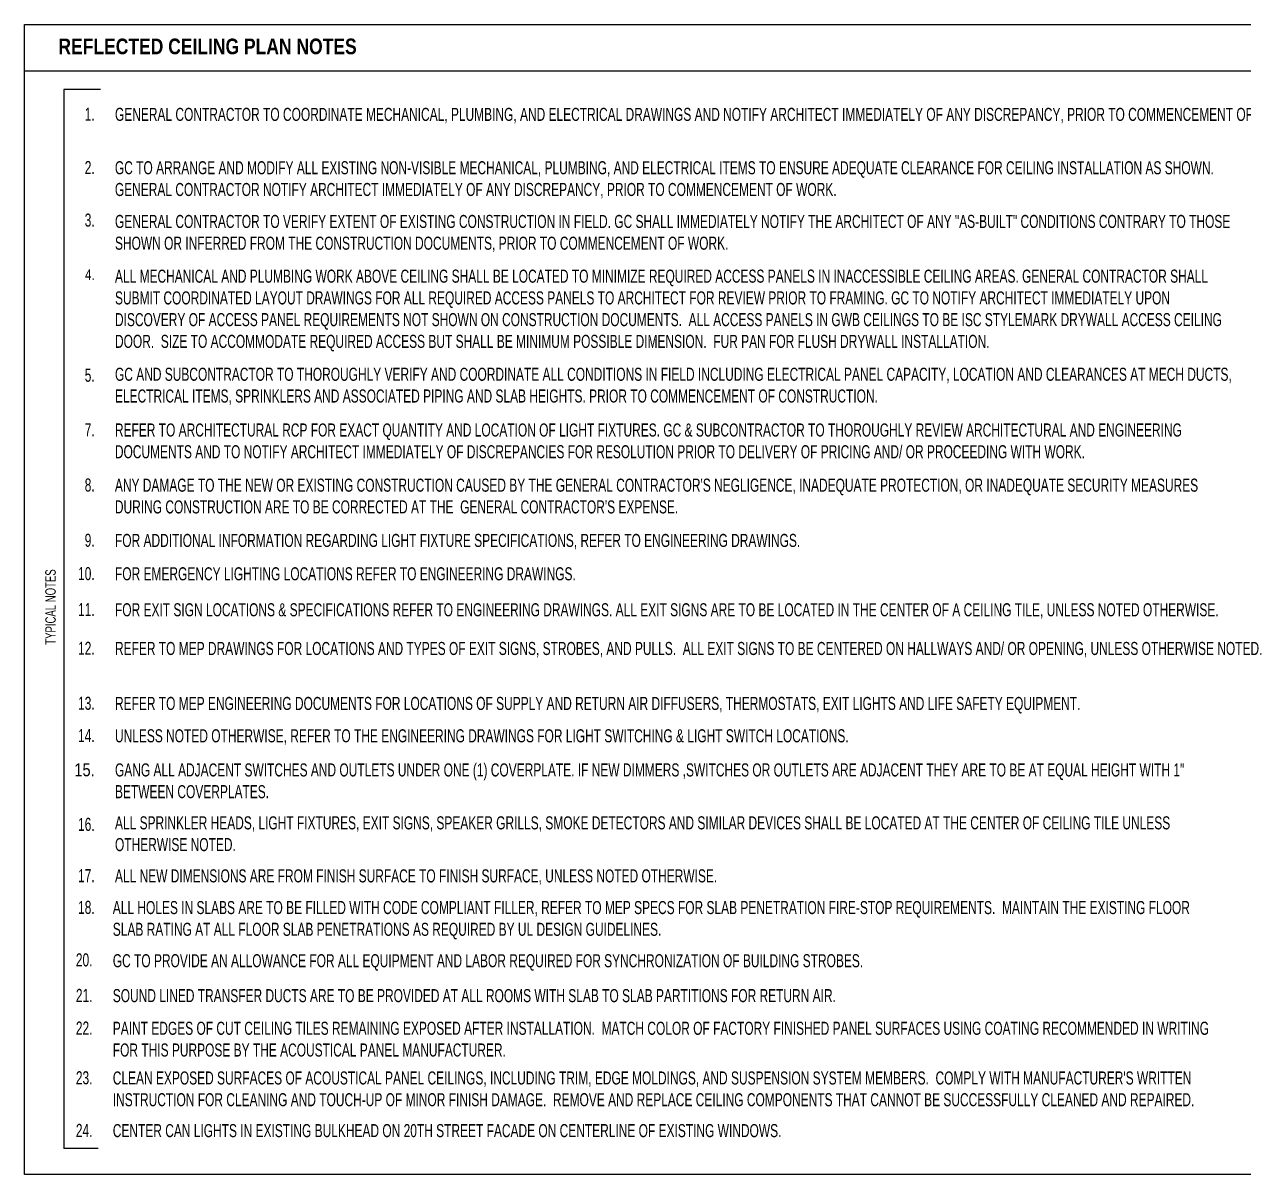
# Model space of a CAD drawing. Header units: inches. Extents: x 0 to 2749, y -325 to 813.
# Drawn here: x 0 to 935, y -69 to 813 of the extents above; entities that cross this region are included whole.
import ezdxf

# ---------------------------------------------------------------- set-up
doc = ezdxf.new("R2010")
doc.units = ezdxf.units.IN
doc.header["$LTSCALE"] = 96
doc.header["$MEASUREMENT"] = 0
doc.layers.add('A-Anno-Clng', color=7, linetype='Continuous')
doc.layers.add('A-Anno-Flor', color=7, linetype='Continuous')
doc.styles.add('OTJ_Title1', font='arialbd.ttf')
doc.styles.add('XFINE_1-8', font='ARIALN.TTF', dxfattribs={"width": 0.8, "height": 10})

msp = doc.modelspace()

# ---------------------------------------------------------------- linework, layer by layer
at = {"layer": 'A-Anno-Clng'}
for p, q in [((30.25, 763.3), (30.25, -48.97)), ((58.37, 763.3), (30.25, 763.3)), ((56.7, -48.97), (30.25, -48.97))]:
    msp.add_line(p, q, dxfattribs=at)
at = {"layer": 'A-Anno-Clng', "color": 5}
for points in [[(0, 813.19), (944.77, 813.19), (944.77, 777.19), (0, 777.19)], [(2748.18, -69), (0, -69), (0, 813.19), (2748.18, 813.19)]]:
    msp.add_lwpolyline(points, close=True, dxfattribs=at)

# ---------------------------------------------------------------- texts
at = {"layer": 'A-Anno-Clng', "style": 'OTJ_Title1', "width": 0.8}
msp.add_text('REFLECTED CEILING PLAN NOTES', height=12, dxfattribs=at).set_placement((26.08, 790.3))
at = {"layer": 'A-Anno-Clng', "char_height": 10, "attachment_point": 1, "style": 'XFINE_1-8'}
for s, insert, width in [('ALL MECHANICAL AND PLUMBING WORK ABOVE CEILING SHALL BE LOCATED TO MINIMIZE REQUIRED ACCESS PANELS IN INACCESSIBLE CEILING AREAS. GENERAL CONTRACTOR SHALL SUBMIT COORDINATED LAYOUT DRAWINGS FOR ALL REQUIRED ACCESS PANELS TO ARCHITECT FOR REVIEW PRIOR TO FRAMING. GC TO NOTIFY ARCHITECT IMMEDIATELY UPON DISCOVERY OF ACCESS PANEL REQUIREMENTS NOT SHOWN ON CONSTRUCTION DOCUMENTS.  ALL ACCESS PANELS IN GWB CEILINGS TO BE ISC STYLEMARK DRYWALL ACCESS CEILING DOOR.  SIZE TO ACCOMMODATE REQUIRED ACCESS BUT SHALL BE MINIMUM POSSIBLE DIMENSION.  FUR PAN FOR FLUSH DRYWALL INSTALLATION. ', (69.47, 625.08), 856.3698), ('GC AND SUBCONTRACTOR TO THOROUGHLY VERIFY AND COORDINATE ALL CONDITIONS IN FIELD INCLUDING ELECTRICAL PANEL CAPACITY, LOCATION AND CLEARANCES AT MECH DUCTS, ELECTRICAL ITEMS, SPRINKLERS AND ASSOCIATED PIPING AND SLAB HEIGHTS. PRIOR TO COMMENCEMENT OF CONSTRUCTION. ', (69.47, 549.84), 856.3698), ('REFER TO ARCHITECTURAL RCP FOR EXACT QUANTITY AND LOCATION OF LIGHT FIXTURES. GC & SUBCONTRACTOR TO THOROUGHLY REVIEW ARCHITECTURAL AND ENGINEERING DOCUMENTS AND TO NOTIFY ARCHITECT IMMEDIATELY OF DISCREPANCIES FOR RESOLUTION PRIOR TO DELIVERY OF PRICING AND/ OR PROCEEDING WITH WORK.', (69.41, 507.09), 856.4228), ('FOR ADDITIONAL INFORMATION REGARDING LIGHT FIXTURE SPECIFICATIONS, REFER TO ENGINEERING DRAWINGS.', (69.47, 422.39), 856.3698), ('FOR EMERGENCY LIGHTING LOCATIONS REFER TO ENGINEERING DRAWINGS.', (69.47, 396.8), 670.9636), ('FOR EXIT SIGN LOCATIONS & SPECIFICATIONS REFER TO ENGINEERING DRAWINGS. ALL EXIT SIGNS ARE TO BE LOCATED IN THE CENTER OF A CEILING TILE, UNLESS NOTED OTHERWISE.', (69.47, 369.21), 856.3698), ('REFER TO MEP DRAWINGS FOR LOCATIONS AND TYPES OF EXIT SIGNS, STROBES, AND PULLS.  ALL EXIT SIGNS TO BE CENTERED ON HALLWAYS AND/ OR OPENING, UNLESS OTHERWISE NOTED.', (69.47, 339.52), 840.091), ('REFER TO MEP ENGINEERING DOCUMENTS FOR LOCATIONS OF SUPPLY AND RETURN AIR DIFFUSERS, THERMOSTATS, EXIT LIGHTS AND LIFE SAFETY EQUIPMENT.', (69.47, 297.37), 840.091), ('UNLESS NOTED OTHERWISE, REFER TO THE ENGINEERING DRAWINGS FOR LIGHT SWITCHING & LIGHT SWITCH LOCATIONS.', (69.47, 272.55), 840.091), ('GANG ALL ADJACENT SWITCHES AND OUTLETS UNDER ONE (1) COVERPLATE. IF NEW DIMMERS ,SWITCHES OR OUTLETS ARE ADJACENT THEY ARE TO BE AT EQUAL HEIGHT WITH 1" BETWEEN COVERPLATES.', (69.47, 246.38), 840.091), ('ALL SPRINKLER HEADS, LIGHT FIXTURES, EXIT SIGNS, SPEAKER GRILLS, SMOKE DETECTORS AND SIMILAR DEVICES SHALL BE LOCATED AT THE CENTER OF CEILING TILE UNLESS OTHERWISE NOTED.', (69.47, 205.79), 840.091), ('GC TO PROVIDE AN ALLOWANCE FOR ALL EQUIPMENT AND LABOR REQUIRED FOR SYNCHRONIZATION OF BUILDING STROBES.', (67.79, 100.06), 840.091)]:
    msp.add_mtext(s, dxfattribs=dict(at, insert=insert, width=width))
at = {"layer": 'A-Anno-Clng', "insert": (16.03, 366.33), "char_height": 8, "width": 110.1713, "attachment_point": 2, "rotation": 90, "style": 'XFINE_1-8'}
msp.add_mtext('TYPICAL NOTES', dxfattribs=at)
at = {"layer": 'A-Anno-Flor', "style": 'XFINE_1-8'}
for s, insert, char_height, width, attachment_point in [('1.', (53.9, 749.32), 10, 5.5467, 3), ('GENERAL CONTRACTOR TO COORDINATE MECHANICAL, PLUMBING, AND ELECTRICAL DRAWINGS AND NOTIFY ARCHITECT IMMEDIATELY OF ANY DISCREPANCY, PRIOR TO COMMENCEMENT OF WORK.', (69.47, 749.17), 10, 856.3698, 1), ('2.', (53.9, 708.37), 10, 5.5467, 3), ('GC TO ARRANGE AND MODIFY ALL EXISTING NON-VISIBLE MECHANICAL, PLUMBING, AND ELECTRICAL ITEMS TO ENSURE ADEQUATE CLEARANCE FOR CEILING INSTALLATION AS SHOWN.  GENERAL CONTRACTOR NOTIFY ARCHITECT IMMEDIATELY OF ANY DISCREPANCY, PRIOR TO COMMENCEMENT OF WORK.', (69.41, 708.23), 10, 856.4228, 1), ('3.', (53.9, 668.09), 10, 5.5467, 3), ('GENERAL CONTRACTOR TO VERIFY EXTENT OF EXISTING CONSTRUCTION IN FIELD. GC SHALL IMMEDIATELY NOTIFY THE ARCHITECT OF ANY "AS-BUILT" CONDITIONS CONTRARY TO THOSE SHOWN OR INFERRED FROM THE CONSTRUCTION DOCUMENTS, PRIOR TO COMMENCEMENT OF WORK.', (69.47, 667.04), 10, 856.3698, 1), ('{\\fArial|b0|i0|c0|p34;4.}', (53.9, 625.22), 8, 5.5467, 3), ('5.', (53.9, 549.12), 10, 5.5467, 3), ('7.', (53.9, 507.23), 10, 5.5467, 3), ('8.', (53.9, 464.92), 10, 5.5467, 3), ("ANY DAMAGE TO THE NEW OR EXISTING CONSTRUCTION CAUSED BY THE GENERAL CONTRACTOR'S NEGLIGENCE, INADEQUATE PROTECTION, OR INADEQUATE SECURITY MEASURES DURING CONSTRUCTION ARE TO BE CORRECTED AT THE  GENERAL CONTRACTOR'S EXPENSE.", (69.41, 464.78), 10, 856.4228, 1), ('9.', (53.9, 422.54), 10, 5.5467, 3), ('10.', (53.9, 396.94), 10, 5.5467, 3), ('11.', (53.9, 369.35), 10, 5.5467, 3), ('12.', (53.9, 339.66), 10, 5.5467, 3), ('13.', (53.9, 297.51), 10, 5.5467, 3), ('14.', (53.9, 272.69), 10, 5.5467, 3), ('{\\fArial|b0|i0|c0|p34;15.}', (53.9, 246.52), 10, 5.5467, 3), ('16.', (53.9, 204.63), 10, 5.5467, 3), ('17.', (53.9, 165.28), 10, 5.5467, 3), ('ALL NEW DIMENSIONS ARE FROM FINISH SURFACE TO FINISH SURFACE, UNLESS NOTED OTHERWISE.', (69.47, 165.13), 10, 654.6849, 1), ('18.', (53.9, 140.96), 10, 5.5467, 3), ('ALL HOLES IN SLABS ARE TO BE FILLED WITH CODE COMPLIANT FILLER, REFER TO MEP SPECS FOR SLAB PENETRATION FIRE-STOP REQUIREMENTS.  MAINTAIN THE EXISTING FLOOR SLAB RATING AT ALL FLOOR SLAB PENETRATIONS AS REQUIRED BY UL DESIGN GUIDELINES.', (67.79, 140.82), 10, 841.7684, 1), ('20.', (52.22, 100.7), 10, 11.5022, 3), ('21.', (52.22, 73.42), 10, 5.5467, 3), ('SOUND LINED TRANSFER DUCTS ARE TO BE PROVIDED AT ALL ROOMS WITH SLAB TO SLAB PARTITIONS FOR RETURN AIR.', (67.79, 73.28), 10, 840.091, 1), ('22.', (52.22, 48.38), 10, 5.5467, 3), ('PAINT EDGES OF CUT CEILING TILES REMAINING EXPOSED AFTER INSTALLATION.  MATCH COLOR OF FACTORY FINISHED PANEL SURFACES USING COATING RECOMMENDED IN WRITING FOR THIS PURPOSE BY THE ACOUSTICAL PANEL MANUFACTURER.', (67.79, 48.24), 10, 840.091, 1), ('23.', (52.22, 10.26), 10, 5.5467, 3), ("CLEAN EXPOSED SURFACES OF ACOUSTICAL PANEL CEILINGS, INCLUDING TRIM, EDGE MOLDINGS, AND SUSPENSION SYSTEM MEMBERS.  COMPLY WITH MANUFACTURER'S WRITTEN INSTRUCTION FOR CLEANING AND TOUCH-UP OF MINOR FINISH DAMAGE.  REMOVE AND REPLACE CEILING COMPONENTS THAT CANNOT BE SUCCESSFULLY CLEANED AND REPAIRED.", (67.79, 10.12), 10, 840.091, 1), ('24.', (52.22, -30.12), 10, 5.5467, 3), ('CENTER CAN LIGHTS IN EXISTING BULKHEAD ON 20TH STREET FACADE ON CENTERLINE OF EXISTING WINDOWS.', (67.79, -30.26), 10, 840.091, 1)]:
    msp.add_mtext(s, dxfattribs=dict(at, insert=insert, char_height=char_height, width=width, attachment_point=attachment_point))

doc.saveas('drawing.dxf')
